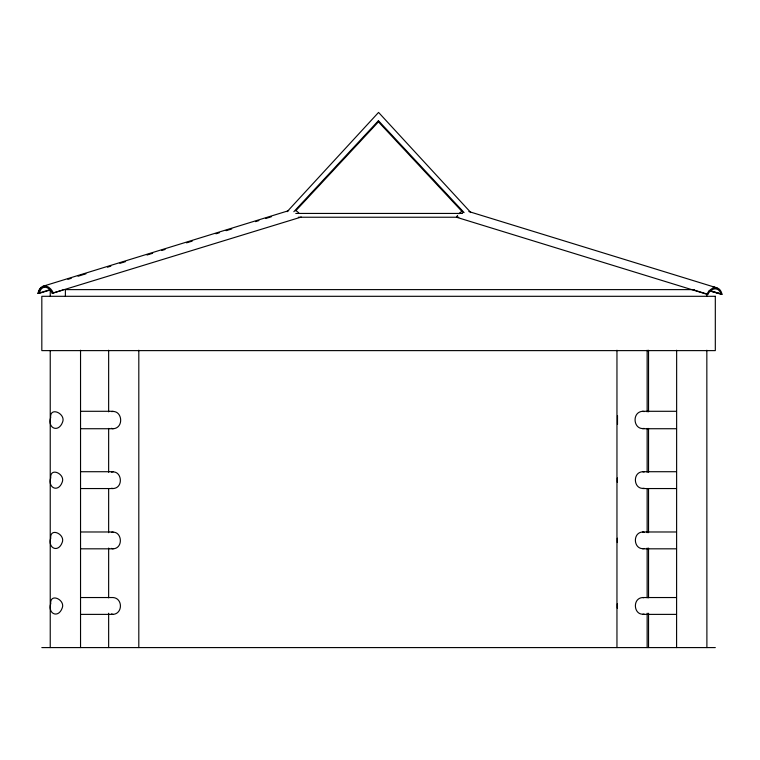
<?xml version="1.0" encoding="UTF-8"?>
<svg xmlns="http://www.w3.org/2000/svg" width="760" height="760" viewBox="0 0 760 760"><rect width="100%" height="100%" fill="white"/><g stroke="black" fill="none" stroke-linecap="round" stroke-linejoin="round"><path stroke-width="1.14" d="M617.319 477.954L617.319 482.315M617.319 538.213L617.319 542.573M617.319 603.782L617.319 608.142M617.51 415.653L617.51 424.374M287.099 211.698L378.565 112.413L470.839 212.572M293.844 211.707L378.442 120.707L464.094 212.572M295.697 210.843L378.442 121.847L378.442 120.707M111.397 472.131C121.923 469.708 124.013 488.006 113.097 488.556L80.731 488.556M111.397 532.389C121.923 529.967 124.013 548.264 113.097 548.815L80.731 548.815M43.158 286.206L288.714 210.653M43.035 287.005L46.426 285.969M67.896 279.357L71.288 278.312M78.061 276.231L85.975 273.79M107.445 267.188L110.837 266.142M119.88 263.359L125.533 261.62M147.003 255.018L152.655 253.28M161.69 250.496L165.082 249.451M186.561 242.848L192.204 241.11M215.945 233.804L219.326 232.759M226.109 230.679L231.762 228.94M255.493 221.635L258.885 220.59M265.667 218.509L271.32 216.771M41.62 287.613A11.894 8.217 72.9 0 0 38 293.388L49.153 289.959M39.111 293.388L50.369 289.959M38 293.388L39.52 293.293A9.614 6.641 72.9 0 1 44.944 287.233A9.614 6.641 72.9 0 1 52.231 293.293L63.08 289.959M52.231 293.293L301.273 217.046M644.176 428.431C633.222 430.293 631.494 411.91 642.675 411.293L676.447 411.293M644.128 488.272C633.602 490.048 631.959 472.33 642.675 471.713L676.447 471.713M644.128 548.53C633.602 550.316 631.959 532.589 642.675 531.981L676.447 531.981M644.128 614.089C633.602 615.875 631.959 598.158 642.675 597.54L676.447 597.54M111.558 411.597C122.484 409.668 124.279 428.127 113.097 428.726L80.731 428.726M80.731 614.384L113.097 614.384C122.864 613.653 122.864 598.262 113.097 597.54L80.731 597.54M295.783 213.436L462.536 213.436M298.319 217.236L458.812 217.236M694.07 289.617L65.388 289.617L65.388 296.305M719.131 293.388L709.906 290.995M706.847 294.272L707.836 294.272A10.583 7.315 -72.9 0 1 715.255 288.838A10.583 7.315 -72.9 0 1 721.012 294.272L722 294.272A11.894 8.217 -72.9 0 0 715.436 287.688A11.894 8.217 -72.9 0 0 706.847 294.272L456.484 217.236A11.894 8.217 -72.9 0 1 457.577 215.374M80.731 411.293L113.097 411.293M642.675 428.726L676.447 428.726M80.731 471.713L113.097 471.713M642.675 488.556L676.447 488.556M80.731 531.981L113.097 531.981M642.675 548.815L676.447 548.815M642.675 614.384L676.447 614.384M41.819 647.586L715.312 647.586M642.675 411.293L644.176 411.597M642.675 471.713L644.128 472.007M642.675 531.981L644.128 532.266M642.675 597.54L643.692 597.721M113.097 428.726L111.397 428.336M111.606 488.272L113.097 488.556M113.097 548.815L111.397 548.397M113.097 614.384L111.397 613.966M468.863 211.546L716.965 287.888M710.135 290.615L722 294.272M709.146 290.615L721.012 294.272M692.731 289.617L707.836 294.272M378.442 121.847L463.03 212.572M706.895 294.082L706.895 296.305M706.838 350.227L706.895 647.586M676.647 350.227L676.59 647.586M648.536 350.227L648.536 411.834M648.536 428.421L648.536 472.255M648.536 488.841L648.536 532.674M648.536 548.074L648.536 597.835M648.536 613.234L648.536 647.586M647.14 350.227L647.14 411.834M647.14 428.421L647.14 472.255M647.14 488.841L647.14 532.674M647.14 548.074L647.14 597.835M647.14 613.234L647.14 647.586M616.958 350.227L616.958 647.586M138.814 350.227L138.805 647.586M108.651 350.227L108.642 411.834M108.651 428.421L108.642 472.255M108.651 488.841L108.642 532.674M108.651 548.074L108.642 597.835M108.642 613.234L108.651 647.586M80.541 350.227L80.541 647.586M50.236 289.617L50.236 296.305M50.236 350.616L50.236 647.586M458.869 213.759A11.894 8.217 -72.9 0 1 461.871 211.46M295.897 210.634A11.409 7.885 72.9 0 1 298.965 213.218M38.304 293.293A11.409 7.885 72.9 0 1 44.755 285.978A11.409 7.885 72.9 0 1 53.456 293.293M712.567 286.805A11.894 8.217 -72.9 0 1 716.765 288.591M50.616 417.753C47.358 428.421 58.482 432.962 62.52 422.265C66.263 413.829 49.694 405.935 50.616 417.753M50.663 477.954C47.652 488.119 58.292 492.774 62.159 482.315C65.73 474.183 49.951 466.488 50.663 477.954M50.663 538.213C47.652 548.378 58.292 553.033 62.159 542.573C65.73 534.451 49.951 526.756 50.663 538.213M50.663 603.782C47.652 613.947 58.292 618.602 62.159 608.142C65.73 600.01 49.951 592.315 50.663 603.782M715.312 296.305L41.819 296.305L41.819 350.616L715.312 350.616L715.312 296.305"/></g></svg>
